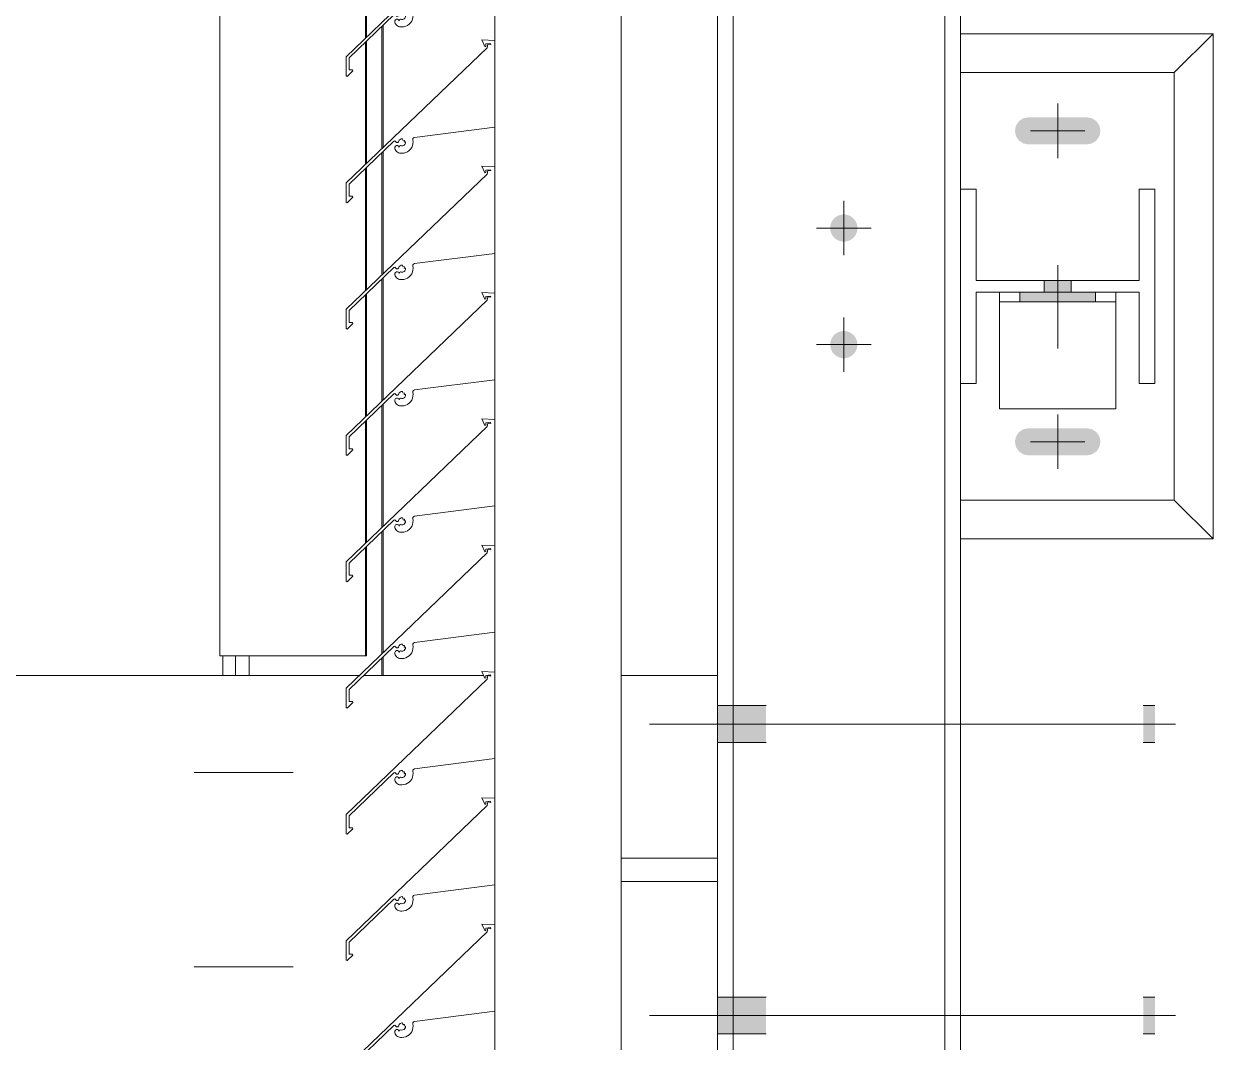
# Model space of a CAD drawing. Header units: millimetres. Extents: x -220592 to 404889, y -217665 to 38245.
# Drawn here: x -985.83 to -979.71, y -1263.78 to -1258.54 of the extents above; entities that cross this region are included whole.
import ezdxf

# ---------------------------------------------------------------- set-up
doc = ezdxf.new("R2010")
doc.units = ezdxf.units.MM
doc.linetypes.add('XKITLINE00', pattern=[0])
doc.linetypes.add('XKITLINE02', pattern=[4, 2, -2])
doc.layers.add('000 - 0_HIDE_OBJ_FRAMING_DEF_SUB_1', color=7, linetype='Continuous')
doc.layers.add('Part', color=7, linetype='Continuous', lineweight=0)

# ---------------------------------------------------------------- blocks, each defined once
blk = doc.blocks.new('*A13993')
at = {"layer": '000 - 0_HIDE_OBJ_FRAMING_DEF_SUB_1', "color": 7, "linetype": 'XKITLINE00', "lineweight": 0}
for p, q in [((-171.153485, 152.440805), (-171.153485, 124.940805)), ((-171.073485, 124.940805), (-171.073485, 152.440805)), ((-169.983485, 124.940805), (-169.983485, 152.440805)), ((-169.903485, 152.440805), (-169.903485, 149.690805)), ((-169.903485, 128.690805), (-169.903485, 148.690805))]:
    blk.add_line(p, q, dxfattribs=at)
blk = doc.blocks.new('*A13994')
at = {"layer": 'Part', "color": 7, "linetype": 'XKITLINE00', "lineweight": 0}
for p, q in [((-172.338255, 149.768789), (-173.063377, 149.072543)), ((-172.298462, 149.806123), (-172.366148, 149.808745)), ((-172.366148, 149.808745), (-172.350613, 149.775258)), ((-172.350613, 149.775258), (-172.34549, 149.77567)), ((-172.34549, 149.77567), (-172.345361, 149.787861)), ((-172.345361, 149.787861), (-172.320378, 149.791001)), ((-172.335358, 149.787332), (-172.338255, 149.768789)), ((-172.335358, 149.787332), (-172.318342, 149.784428)), ((-172.320378, 149.791001), (-172.318342, 149.784428)), ((-172.298455, 149.360453), (-172.298462, 149.806123)), ((-172.712461, 149.307423), (-172.298455, 149.360453)), ((-173.048341, 149.066176), (-172.817326, 149.287579)), ((-172.817326, 149.287579), (-172.812166, 149.288671)), ((-172.812166, 149.288671), (-172.808512, 149.284044)), ((-172.808512, 149.284044), (-172.804048, 149.28019)), ((-172.804048, 149.28019), (-172.798154, 149.280396)), ((-172.798154, 149.280396), (-172.793971, 149.284553)), ((-172.793971, 149.284553), (-172.790857, 149.292126)), ((-172.790857, 149.292126), (-172.78619, 149.296913)), ((-172.78619, 149.296913), (-172.780114, 149.299703)), ((-172.780114, 149.299703), (-172.773442, 149.300125)), ((-172.773442, 149.300125), (-172.77112, 149.292735)), ((-172.77112, 149.292735), (-172.763955, 149.291791)), ((-172.763955, 149.291791), (-172.765124, 149.284731)), ((-172.765124, 149.284731), (-172.757418, 149.283625)), ((-172.757418, 149.283625), (-172.757988, 149.277141)), ((-172.720912, 149.295159), (-172.720672, 149.300681)), ((-172.719426, 149.285025), (-172.720912, 149.295159)), ((-172.720672, 149.300681), (-172.717536, 149.305233)), ((-172.719801, 149.274789), (-172.719426, 149.285025)), ((-172.717536, 149.305233), (-172.712461, 149.307423)), ((-172.810019, 149.262761), (-172.812659, 149.257287)), ((-172.812659, 149.257287), (-172.812163, 149.249517)), ((-172.812163, 149.249517), (-172.810428, 149.244021)), ((-172.810428, 149.244021), (-172.807674, 149.238958)), ((-172.804875, 149.265998), (-172.810019, 149.262761)), ((-172.807674, 149.238958), (-172.804002, 149.234515)), ((-172.798797, 149.26601), (-172.804875, 149.265998)), ((-172.804002, 149.234515), (-172.799549, 149.230857)), ((-172.799549, 149.230857), (-172.794479, 149.228117)), ((-172.793641, 149.262792), (-172.798797, 149.26601)), ((-172.794479, 149.228117), (-172.788978, 149.226398)), ((-172.790699, 149.25732), (-172.793641, 149.262792)), ((-172.788669, 149.262301), (-172.790699, 149.25732)), ((-172.788978, 149.226398), (-172.78325, 149.225762)), ((-172.783858, 149.264708), (-172.788669, 149.262301)), ((-172.77794, 149.263803), (-172.783858, 149.264708)), ((-172.78325, 149.225762), (-172.776451, 149.225664)), ((-172.77144, 149.264147), (-172.77794, 149.263803)), ((-172.776451, 149.225664), (-172.766238, 149.226449)), ((-172.765472, 149.266745), (-172.77144, 149.264147)), ((-172.766238, 149.226449), (-172.756337, 149.229072)), ((-172.76079, 149.271267), (-172.765472, 149.266745)), ((-172.757988, 149.277141), (-172.76079, 149.271267)), ((-172.756337, 149.229072), (-172.747074, 149.233445)), ((-172.747074, 149.233445), (-172.738758, 149.239423)), ((-172.738758, 149.239423), (-172.731662, 149.24681)), ((-172.731662, 149.24681), (-172.726022, 149.25536)), ((-172.726022, 149.25536), (-172.722024, 149.26479)), ((-172.722024, 149.26479), (-172.719801, 149.274789)), ((-173.063377, 149.072543), (-173.062824, 148.973392)), ((-173.047999, 149.00483), (-173.048341, 149.066176)), ((-173.062824, 148.973392), (-173.058143, 148.970923)), ((-173.058143, 148.970923), (-173.029494, 148.999812)), ((-173.030579, 149.004733), (-173.047999, 149.00483)), ((-173.029494, 148.999812), (-173.030579, 149.004733))]:
    blk.add_line(p, q, dxfattribs=at)
blk = doc.blocks.new('*A13995')
at = {"layer": 'Part', "color": 7, "linetype": 'XKITLINE00', "lineweight": 0}
for p, q in [((-171.648652, 139.556249), (-171.648652, 152.756135)), ((-172.298652, 150.456131), (-172.298652, 150.660427)), ((-172.298652, 149.806131), (-172.298652, 150.010427)), ((-172.298652, 149.156131), (-172.298652, 149.360427)), ((-172.298652, 148.506131), (-172.298652, 148.710427)), ((-172.298652, 147.856131), (-172.298652, 148.060427)), ((-172.298652, 147.206131), (-172.298652, 147.410427)), ((-172.298652, 146.556131), (-172.298652, 146.760427)), ((-172.298652, 145.906131), (-172.298652, 146.110427)), ((-172.298652, 145.256131), (-172.298652, 145.460427))]:
    blk.add_line(p, q, dxfattribs=at)
blk = doc.blocks.new('*A13996')
at = {"layer": '000 - 0_HIDE_OBJ_FRAMING_DEF_SUB_1', "color": 7, "linetype": 'XKITLINE00', "lineweight": 0}
for p, q in [((-173.713199, 147.288511), (-173.713199, 160.088511)), ((-172.964598, 150.467389), (-172.964598, 151.096435)), ((-172.958493, 150.47325), (-172.958493, 151.102286)), ((-172.87913, 149.899453), (-172.87913, 150.528347)), ((-172.873025, 149.905315), (-172.873025, 150.534198)), ((-172.964598, 149.817389), (-172.964598, 150.446435)), ((-172.958493, 149.82325), (-172.958493, 150.452286)), ((-172.87913, 149.249453), (-172.87913, 149.878347)), ((-172.873025, 149.255315), (-172.873025, 149.884198)), ((-172.964598, 149.167389), (-172.964598, 149.796435)), ((-172.958493, 149.17325), (-172.958493, 149.802286)), ((-172.87913, 148.599453), (-172.87913, 149.228347)), ((-172.873025, 148.605315), (-172.873025, 149.234198)), ((-172.964598, 148.517389), (-172.964598, 149.146435)), ((-172.958493, 148.52325), (-172.958493, 149.152286)), ((-172.87913, 147.949453), (-172.87913, 148.578347)), ((-172.873025, 147.955315), (-172.873025, 148.584198)), ((-172.964598, 147.867389), (-172.964598, 148.496435)), ((-172.958493, 147.87325), (-172.958493, 148.502286)), ((-172.873025, 147.305315), (-172.873025, 147.934198)), ((-172.87913, 147.299453), (-172.87913, 147.928347)), ((-172.964598, 147.288511), (-172.964598, 147.846435)), ((-172.958493, 147.288511), (-172.958493, 147.852286)), ((-172.958493, 147.288511), (-173.713199, 147.288511)), ((-173.697937, 147.188511), (-173.697937, 147.288511)), ((-173.633058, 147.188511), (-173.633058, 147.288511)), ((-173.562852, 147.188511), (-173.562852, 147.288511)), ((-172.87913, 147.188511), (-172.87913, 147.278347)), ((-172.873025, 147.188511), (-172.873025, 147.284198))]:
    blk.add_line(p, q, dxfattribs=at)
blk = doc.blocks.new('*A13997')
at = {"layer": '000 - 0_HIDE_OBJ_FRAMING_DEF_SUB_1', "color": 7, "linetype": 'XKITLINE00', "lineweight": 0}
for p, q in [((-168.803485, 150.290805), (-169.903485, 150.290805)), ((-168.803485, 148.090805), (-168.803485, 150.290805)), ((-169.903485, 148.090805), (-168.803485, 148.090805))]:
    blk.add_line(p, q, dxfattribs=at)
blk = doc.blocks.new('*A13998')
at = {"layer": '000 - 0_HIDE_OBJ_FRAMING_DEF_SUB_1'}
for points in [[(-169.6182, 149.964), (-169.6235, 149.9908), (-169.6182, 150.0176), (-169.603, 150.0403), (-169.5803, 150.0555), (-169.5535, 150.0608), (-169.2535, 150.0608), (-169.2267, 150.0555), (-169.204, 150.0403), (-169.1888, 150.0176), (-169.1835, 149.9908), (-169.1888, 149.964), (-169.204, 149.9413), (-169.2267, 149.9261), (-169.2535, 149.9208), (-169.5535, 149.9208), (-169.5803, 149.9261), (-169.603, 149.9413)], [(-169.6182, 148.364), (-169.6235, 148.3908), (-169.6182, 148.4176), (-169.603, 148.4403), (-169.5803, 148.4555), (-169.5535, 148.4608), (-169.2535, 148.4608), (-169.2267, 148.4555), (-169.204, 148.4403), (-169.1888, 148.4176), (-169.1835, 148.3908), (-169.1888, 148.364), (-169.204, 148.3413), (-169.2267, 148.3261), (-169.2535, 148.3208), (-169.5535, 148.3208), (-169.5803, 148.3261), (-169.603, 148.3413)]]:
    blk.add_hatch(color=7, dxfattribs=at).paths.add_polyline_path(points, flags=17)
at = {"layer": '000 - 0_HIDE_OBJ_FRAMING_DEF_SUB_1', "color": 7, "linetype": 'XKITLINE00', "lineweight": 0}
for p, q in [((-169.4035, 149.8508), (-169.4035, 150.1308)), ((-169.2635, 149.9908), (-169.5435, 149.9908)), ((-169.4035, 148.2508), (-169.4035, 148.5308)), ((-169.2635, 148.3908), (-169.5435, 148.3908))]:
    blk.add_line(p, q, dxfattribs=at)
blk = doc.blocks.new('*A13999')
at = {"layer": '000 - 0_HIDE_OBJ_FRAMING_DEF_SUB_1'}
for points in [[(-169.3335, 149.2208), (-169.3335, 149.1608), (-169.4735, 149.1608), (-169.4735, 149.2208)], [(-169.2085, 149.1608), (-169.2085, 149.1108), (-169.5985, 149.1108), (-169.5985, 149.1608)]]:
    blk.add_hatch(color=7, dxfattribs=at).paths.add_polyline_path(points, flags=17)
at = {"layer": '000 - 0_HIDE_OBJ_FRAMING_DEF_SUB_1', "color": 7, "linetype": 'XKITLINE00', "lineweight": 0}
for p, q in [((-169.4035, 149.3), (-169.4035, 148.8708)), ((-169.4735, 149.2208), (-169.4735, 149.1608)), ((-169.3335, 149.2208), (-169.3335, 149.1608)), ((-169.5985, 149.1608), (-169.5985, 149.1108)), ((-169.2085, 149.1608), (-169.2085, 149.1108))]:
    blk.add_line(p, q, dxfattribs=at)
blk = doc.blocks.new('*A14000')
at = {"layer": '000 - 0_HIDE_OBJ_FRAMING_DEF_SUB_1', "color": 7, "linetype": 'XKITLINE00', "lineweight": 0}
for p, q in [((-168.603485, 150.490805), (-169.903485, 150.490805)), ((-168.803485, 150.290805), (-168.603485, 150.490805)), ((-168.603485, 150.490805), (-168.603485, 147.890805)), ((-168.803485, 148.090805), (-168.603485, 147.890805)), ((-168.603485, 147.890805), (-169.903485, 147.890805))]:
    blk.add_line(p, q, dxfattribs=at)
blk = doc.blocks.new('*A14001')
at = {"layer": '000 - 0_HIDE_OBJ_FRAMING_DEF_SUB_1'}
for points in [[(-170.5103, 149.4211), (-170.5171, 149.4221), (-170.5238, 149.4238), (-170.5303, 149.4261), (-170.5365, 149.4291), (-170.5424, 149.4326), (-170.5479, 149.4367), (-170.553, 149.4413), (-170.5576, 149.4464), (-170.5617, 149.4519), (-170.5652, 149.4578), (-170.5682, 149.464), (-170.5705, 149.4705), (-170.5721, 149.4771), (-170.5731, 149.4839), (-170.5735, 149.4908), (-170.5731, 149.4977), (-170.5721, 149.5045), (-170.5705, 149.5111), (-170.5682, 149.5176), (-170.5652, 149.5238), (-170.5617, 149.5297), (-170.5576, 149.5352), (-170.553, 149.5403), (-170.5479, 149.5449), (-170.5424, 149.549), (-170.5365, 149.5525), (-170.5303, 149.5555), (-170.5238, 149.5578), (-170.5171, 149.5595), (-170.5103, 149.5605), (-170.5035, 149.5608), (-170.4966, 149.5605), (-170.4898, 149.5595), (-170.4832, 149.5578), (-170.4767, 149.5555), (-170.4705, 149.5525), (-170.4646, 149.549), (-170.4591, 149.5449), (-170.454, 149.5403), (-170.4494, 149.5352), (-170.4453, 149.5297), (-170.4418, 149.5238), (-170.4388, 149.5176), (-170.4365, 149.5111), (-170.4348, 149.5045), (-170.4338, 149.4977), (-170.4335, 149.4908), (-170.4338, 149.4839), (-170.4348, 149.4771), (-170.4365, 149.4705), (-170.4388, 149.464), (-170.4418, 149.4578), (-170.4453, 149.4519), (-170.4494, 149.4464), (-170.454, 149.4413), (-170.4591, 149.4367), (-170.4646, 149.4326), (-170.4705, 149.4291), (-170.4767, 149.4261), (-170.4832, 149.4238), (-170.4898, 149.4221), (-170.4966, 149.4211), (-170.5035, 149.4208)], [(-170.5103, 148.8211), (-170.5171, 148.8221), (-170.5238, 148.8238), (-170.5303, 148.8261), (-170.5365, 148.8291), (-170.5424, 148.8326), (-170.5479, 148.8367), (-170.553, 148.8413), (-170.5576, 148.8464), (-170.5617, 148.8519), (-170.5652, 148.8578), (-170.5682, 148.864), (-170.5705, 148.8705), (-170.5721, 148.8771), (-170.5731, 148.8839), (-170.5735, 148.8908), (-170.5731, 148.8977), (-170.5721, 148.9045), (-170.5705, 148.9111), (-170.5682, 148.9176), (-170.5652, 148.9238), (-170.5617, 148.9297), (-170.5576, 148.9352), (-170.553, 148.9403), (-170.5479, 148.9449), (-170.5424, 148.949), (-170.5365, 148.9525), (-170.5303, 148.9555), (-170.5238, 148.9578), (-170.5171, 148.9595), (-170.5103, 148.9605), (-170.5035, 148.9608), (-170.4966, 148.9605), (-170.4898, 148.9595), (-170.4832, 148.9578), (-170.4767, 148.9555), (-170.4705, 148.9525), (-170.4646, 148.949), (-170.4591, 148.9449), (-170.454, 148.9403), (-170.4494, 148.9352), (-170.4453, 148.9297), (-170.4418, 148.9238), (-170.4388, 148.9176), (-170.4365, 148.9111), (-170.4348, 148.9045), (-170.4338, 148.8977), (-170.4335, 148.8908), (-170.4338, 148.8839), (-170.4348, 148.8771), (-170.4365, 148.8705), (-170.4388, 148.864), (-170.4418, 148.8578), (-170.4453, 148.8519), (-170.4494, 148.8464), (-170.454, 148.8413), (-170.4591, 148.8367), (-170.4646, 148.8326), (-170.4705, 148.8291), (-170.4767, 148.8261), (-170.4832, 148.8238), (-170.4898, 148.8221), (-170.4966, 148.8211), (-170.5035, 148.8208)]]:
    blk.add_hatch(color=7, dxfattribs=at).paths.add_polyline_path(points, flags=17)
at = {"layer": '000 - 0_HIDE_OBJ_FRAMING_DEF_SUB_1', "color": 7, "linetype": 'XKITLINE00', "lineweight": 0}
for p, q in [((-170.5035, 149.3508), (-170.5035, 149.6308)), ((-170.3635, 149.4908), (-170.6435, 149.4908)), ((-170.5035, 148.7508), (-170.5035, 149.0308)), ((-170.3635, 148.8908), (-170.6435, 148.8908))]:
    blk.add_line(p, q, dxfattribs=at)
blk = doc.blocks.new('*A14002')
at = {"layer": '000 - 0_HIDE_OBJ_FRAMING_DEF_SUB_1', "color": 7, "linetype": 'XKITLINE00', "lineweight": 0}
for p, q in [((-169.823485, 149.690805), (-169.903485, 149.690805)), ((-169.903485, 149.690805), (-169.903485, 148.690805)), ((-169.823485, 149.220805), (-169.823485, 149.690805)), ((-168.903485, 149.690805), (-168.983485, 149.690805)), ((-168.983485, 149.690805), (-168.983485, 149.220805)), ((-168.903485, 148.690805), (-168.903485, 149.690805)), ((-168.983485, 149.220805), (-169.823485, 149.220805)), ((-169.823485, 148.690805), (-169.823485, 149.160805)), ((-169.823485, 149.160805), (-168.983485, 149.160805)), ((-168.983485, 149.160805), (-168.983485, 148.690805)), ((-169.903485, 148.690805), (-169.823485, 148.690805)), ((-168.983485, 148.690805), (-168.903485, 148.690805))]:
    blk.add_line(p, q, dxfattribs=at)
blk = doc.blocks.new('*A14071')
at = {"layer": 'Part', "color": 7, "linetype": 'XKITLINE00', "lineweight": 0}
for p, q in [((-172.338255, 145.868789), (-173.063377, 145.172543)), ((-172.298462, 145.906123), (-172.366148, 145.908745)), ((-172.366148, 145.908745), (-172.350613, 145.875258)), ((-172.350613, 145.875258), (-172.34549, 145.87567)), ((-172.34549, 145.87567), (-172.345361, 145.887861)), ((-172.345361, 145.887861), (-172.320378, 145.891001)), ((-172.335358, 145.887332), (-172.338255, 145.868789)), ((-172.335358, 145.887332), (-172.318342, 145.884428)), ((-172.320378, 145.891001), (-172.318342, 145.884428)), ((-172.298455, 145.460453), (-172.298462, 145.906123)), ((-172.712461, 145.407423), (-172.298455, 145.460453)), ((-173.048341, 145.166176), (-172.817326, 145.387579)), ((-172.817326, 145.387579), (-172.812166, 145.388671)), ((-172.812166, 145.388671), (-172.808512, 145.384044)), ((-172.804875, 145.365998), (-172.810019, 145.362761)), ((-172.808512, 145.384044), (-172.804048, 145.38019)), ((-172.798797, 145.36601), (-172.804875, 145.365998)), ((-172.804048, 145.38019), (-172.798154, 145.380396)), ((-172.793641, 145.362792), (-172.798797, 145.36601)), ((-172.798154, 145.380396), (-172.793971, 145.384553)), ((-172.793971, 145.384553), (-172.790857, 145.392126)), ((-172.790857, 145.392126), (-172.78619, 145.396913)), ((-172.783858, 145.364708), (-172.788669, 145.362301)), ((-172.78619, 145.396913), (-172.780114, 145.399703)), ((-172.77794, 145.363803), (-172.783858, 145.364708)), ((-172.780114, 145.399703), (-172.773442, 145.400125)), ((-172.77144, 145.364147), (-172.77794, 145.363803)), ((-172.773442, 145.400125), (-172.77112, 145.392735)), ((-172.765472, 145.366745), (-172.77144, 145.364147)), ((-172.77112, 145.392735), (-172.763955, 145.391791)), ((-172.76079, 145.371267), (-172.765472, 145.366745)), ((-172.763955, 145.391791), (-172.765124, 145.384731)), ((-172.765124, 145.384731), (-172.757418, 145.383625)), ((-172.757988, 145.377141), (-172.76079, 145.371267)), ((-172.757418, 145.383625), (-172.757988, 145.377141)), ((-172.726022, 145.35536), (-172.722024, 145.36479)), ((-172.722024, 145.36479), (-172.719801, 145.374789)), ((-172.720912, 145.395159), (-172.720672, 145.400681)), ((-172.719426, 145.385025), (-172.720912, 145.395159)), ((-172.720672, 145.400681), (-172.717536, 145.405233)), ((-172.719801, 145.374789), (-172.719426, 145.385025)), ((-172.717536, 145.405233), (-172.712461, 145.407423)), ((-172.810019, 145.362761), (-172.812659, 145.357287)), ((-172.812659, 145.357287), (-172.812163, 145.349517)), ((-172.812163, 145.349517), (-172.810428, 145.344021)), ((-172.810428, 145.344021), (-172.807674, 145.338958)), ((-172.807674, 145.338958), (-172.804002, 145.334515)), ((-172.804002, 145.334515), (-172.799549, 145.330857)), ((-172.799549, 145.330857), (-172.794479, 145.328117)), ((-172.794479, 145.328117), (-172.788978, 145.326398)), ((-172.790699, 145.35732), (-172.793641, 145.362792)), ((-172.788669, 145.362301), (-172.790699, 145.35732)), ((-172.788978, 145.326398), (-172.78325, 145.325762)), ((-172.78325, 145.325762), (-172.776451, 145.325664)), ((-172.776451, 145.325664), (-172.766238, 145.326449)), ((-172.766238, 145.326449), (-172.756337, 145.329072)), ((-172.756337, 145.329072), (-172.747074, 145.333445)), ((-172.747074, 145.333445), (-172.738758, 145.339423)), ((-172.738758, 145.339423), (-172.731662, 145.34681)), ((-172.731662, 145.34681), (-172.726022, 145.35536)), ((-173.063377, 145.172543), (-173.062824, 145.073392)), ((-173.047999, 145.10483), (-173.048341, 145.166176)), ((-173.062824, 145.073392), (-173.058143, 145.070923)), ((-173.058143, 145.070923), (-173.029494, 145.099812)), ((-173.030579, 145.104733), (-173.047999, 145.10483)), ((-173.029494, 145.099812), (-173.030579, 145.104733))]:
    blk.add_line(p, q, dxfattribs=at)
blk = doc.blocks.new('*A14072')
at = {"layer": 'Part', "color": 7, "linetype": 'XKITLINE00', "lineweight": 0}
for p, q in [((-172.298462, 146.556123), (-172.366148, 146.558745)), ((-172.366148, 146.558745), (-172.350613, 146.525258)), ((-172.34549, 146.52567), (-172.345361, 146.537861)), ((-172.345361, 146.537861), (-172.320378, 146.541001)), ((-172.335358, 146.537332), (-172.338255, 146.518789)), ((-172.335358, 146.537332), (-172.318342, 146.534428)), ((-172.320378, 146.541001), (-172.318342, 146.534428)), ((-172.298455, 146.110453), (-172.298462, 146.556123)), ((-172.338255, 146.518789), (-173.063377, 145.822543)), ((-172.350613, 146.525258), (-172.34549, 146.52567)), ((-172.712461, 146.057423), (-172.298455, 146.110453)), ((-173.048341, 145.816176), (-172.817326, 146.037579)), ((-172.817326, 146.037579), (-172.812166, 146.038671)), ((-172.812166, 146.038671), (-172.808512, 146.034044)), ((-172.793971, 146.034553), (-172.790857, 146.042126)), ((-172.790857, 146.042126), (-172.78619, 146.046913)), ((-172.78619, 146.046913), (-172.780114, 146.049703)), ((-172.780114, 146.049703), (-172.773442, 146.050125)), ((-172.773442, 146.050125), (-172.77112, 146.042735)), ((-172.77112, 146.042735), (-172.763955, 146.041791)), ((-172.763955, 146.041791), (-172.765124, 146.034731)), ((-172.720912, 146.045159), (-172.720672, 146.050681)), ((-172.719426, 146.035025), (-172.720912, 146.045159)), ((-172.720672, 146.050681), (-172.717536, 146.055233)), ((-172.717536, 146.055233), (-172.712461, 146.057423)), ((-172.810019, 146.012761), (-172.812659, 146.007287)), ((-172.812659, 146.007287), (-172.812163, 145.999517)), ((-172.812163, 145.999517), (-172.810428, 145.994021)), ((-172.810428, 145.994021), (-172.807674, 145.988958)), ((-172.804875, 146.015998), (-172.810019, 146.012761)), ((-172.808512, 146.034044), (-172.804048, 146.03019)), ((-172.807674, 145.988958), (-172.804002, 145.984515)), ((-172.798797, 146.01601), (-172.804875, 146.015998)), ((-172.804048, 146.03019), (-172.798154, 146.030396)), ((-172.804002, 145.984515), (-172.799549, 145.980857)), ((-172.799549, 145.980857), (-172.794479, 145.978117)), ((-172.793641, 146.012792), (-172.798797, 146.01601)), ((-172.798154, 146.030396), (-172.793971, 146.034553)), ((-172.794479, 145.978117), (-172.788978, 145.976398)), ((-172.790699, 146.00732), (-172.793641, 146.012792)), ((-172.788669, 146.012301), (-172.790699, 146.00732)), ((-172.788978, 145.976398), (-172.78325, 145.975762)), ((-172.783858, 146.014708), (-172.788669, 146.012301)), ((-172.77794, 146.013803), (-172.783858, 146.014708)), ((-172.78325, 145.975762), (-172.776451, 145.975664)), ((-172.77144, 146.014147), (-172.77794, 146.013803)), ((-172.776451, 145.975664), (-172.766238, 145.976449)), ((-172.765472, 146.016745), (-172.77144, 146.014147)), ((-172.766238, 145.976449), (-172.756337, 145.979072)), ((-172.76079, 146.021267), (-172.765472, 146.016745)), ((-172.765124, 146.034731), (-172.757418, 146.033625)), ((-172.757988, 146.027141), (-172.76079, 146.021267)), ((-172.757418, 146.033625), (-172.757988, 146.027141)), ((-172.756337, 145.979072), (-172.747074, 145.983445)), ((-172.747074, 145.983445), (-172.738758, 145.989423)), ((-172.738758, 145.989423), (-172.731662, 145.99681)), ((-172.731662, 145.99681), (-172.726022, 146.00536)), ((-172.726022, 146.00536), (-172.722024, 146.01479)), ((-172.722024, 146.01479), (-172.719801, 146.024789)), ((-172.719801, 146.024789), (-172.719426, 146.035025)), ((-173.063377, 145.822543), (-173.062824, 145.723392)), ((-173.047999, 145.75483), (-173.048341, 145.816176)), ((-173.058143, 145.720923), (-173.029494, 145.749812)), ((-173.030579, 145.754733), (-173.047999, 145.75483)), ((-173.029494, 145.749812), (-173.030579, 145.754733)), ((-173.062824, 145.723392), (-173.058143, 145.720923))]:
    blk.add_line(p, q, dxfattribs=at)
blk = doc.blocks.new('*A14073')
at = {"layer": 'Part', "color": 7, "linetype": 'XKITLINE00', "lineweight": 0}
for p, q in [((-172.298462, 147.206123), (-172.366148, 147.208745)), ((-172.366148, 147.208745), (-172.350613, 147.175258)), ((-172.298455, 146.760453), (-172.298462, 147.206123)), ((-172.338255, 147.168789), (-173.063377, 146.472543)), ((-172.350613, 147.175258), (-172.34549, 147.17567)), ((-172.34549, 147.17567), (-172.345361, 147.187861)), ((-172.345361, 147.187861), (-172.320378, 147.191001)), ((-172.335358, 147.187332), (-172.338255, 147.168789)), ((-172.335358, 147.187332), (-172.318342, 147.184428)), ((-172.320378, 147.191001), (-172.318342, 147.184428)), ((-172.712461, 146.707423), (-172.298455, 146.760453)), ((-173.048341, 146.466176), (-172.817326, 146.687579)), ((-172.817326, 146.687579), (-172.812166, 146.688671)), ((-172.810019, 146.662761), (-172.812659, 146.657287)), ((-172.812659, 146.657287), (-172.812163, 146.649517)), ((-172.812166, 146.688671), (-172.808512, 146.684044)), ((-172.812163, 146.649517), (-172.810428, 146.644021)), ((-172.804875, 146.665998), (-172.810019, 146.662761)), ((-172.808512, 146.684044), (-172.804048, 146.68019)), ((-172.798797, 146.66601), (-172.804875, 146.665998)), ((-172.804048, 146.68019), (-172.798154, 146.680396)), ((-172.793641, 146.662792), (-172.798797, 146.66601)), ((-172.798154, 146.680396), (-172.793971, 146.684553)), ((-172.793971, 146.684553), (-172.790857, 146.692126)), ((-172.790699, 146.65732), (-172.793641, 146.662792)), ((-172.790857, 146.692126), (-172.78619, 146.696913)), ((-172.788669, 146.662301), (-172.790699, 146.65732)), ((-172.783858, 146.664708), (-172.788669, 146.662301)), ((-172.78619, 146.696913), (-172.780114, 146.699703)), ((-172.77794, 146.663803), (-172.783858, 146.664708)), ((-172.780114, 146.699703), (-172.773442, 146.700125)), ((-172.77144, 146.664147), (-172.77794, 146.663803)), ((-172.773442, 146.700125), (-172.77112, 146.692735)), ((-172.765472, 146.666745), (-172.77144, 146.664147)), ((-172.77112, 146.692735), (-172.763955, 146.691791)), ((-172.76079, 146.671267), (-172.765472, 146.666745)), ((-172.763955, 146.691791), (-172.765124, 146.684731)), ((-172.765124, 146.684731), (-172.757418, 146.683625)), ((-172.757988, 146.677141), (-172.76079, 146.671267)), ((-172.757418, 146.683625), (-172.757988, 146.677141)), ((-172.731662, 146.64681), (-172.726022, 146.65536)), ((-172.726022, 146.65536), (-172.722024, 146.66479)), ((-172.722024, 146.66479), (-172.719801, 146.674789)), ((-172.720912, 146.695159), (-172.720672, 146.700681)), ((-172.719426, 146.685025), (-172.720912, 146.695159)), ((-172.720672, 146.700681), (-172.717536, 146.705233)), ((-172.719801, 146.674789), (-172.719426, 146.685025)), ((-172.717536, 146.705233), (-172.712461, 146.707423)), ((-172.810428, 146.644021), (-172.807674, 146.638958)), ((-172.807674, 146.638958), (-172.804002, 146.634515)), ((-172.804002, 146.634515), (-172.799549, 146.630857)), ((-172.799549, 146.630857), (-172.794479, 146.628117)), ((-172.794479, 146.628117), (-172.788978, 146.626398)), ((-172.788978, 146.626398), (-172.78325, 146.625762)), ((-172.78325, 146.625762), (-172.776451, 146.625664)), ((-172.776451, 146.625664), (-172.766238, 146.626449)), ((-172.766238, 146.626449), (-172.756337, 146.629072)), ((-172.756337, 146.629072), (-172.747074, 146.633445)), ((-172.747074, 146.633445), (-172.738758, 146.639423)), ((-172.738758, 146.639423), (-172.731662, 146.64681)), ((-173.063377, 146.472543), (-173.062824, 146.373392)), ((-173.047999, 146.40483), (-173.048341, 146.466176)), ((-173.030579, 146.404733), (-173.047999, 146.40483)), ((-173.029494, 146.399812), (-173.030579, 146.404733)), ((-173.062824, 146.373392), (-173.058143, 146.370923)), ((-173.058143, 146.370923), (-173.029494, 146.399812))]:
    blk.add_line(p, q, dxfattribs=at)
blk = doc.blocks.new('*A14074')
at = {"layer": 'Part', "color": 7, "linetype": 'XKITLINE00', "lineweight": 0}
for p, q in [((-172.338255, 147.818789), (-173.063377, 147.122543)), ((-172.298462, 147.856123), (-172.366148, 147.858745)), ((-172.366148, 147.858745), (-172.350613, 147.825258)), ((-172.350613, 147.825258), (-172.34549, 147.82567)), ((-172.34549, 147.82567), (-172.345361, 147.837861)), ((-172.345361, 147.837861), (-172.320378, 147.841001)), ((-172.335358, 147.837332), (-172.338255, 147.818789)), ((-172.335358, 147.837332), (-172.318342, 147.834428)), ((-172.320378, 147.841001), (-172.318342, 147.834428)), ((-172.298455, 147.410453), (-172.298462, 147.856123)), ((-172.712461, 147.357423), (-172.298455, 147.410453)), ((-173.048341, 147.116176), (-172.817326, 147.337579)), ((-172.817326, 147.337579), (-172.812166, 147.338671)), ((-172.812166, 147.338671), (-172.808512, 147.334044)), ((-172.808512, 147.334044), (-172.804048, 147.33019)), ((-172.804048, 147.33019), (-172.798154, 147.330396)), ((-172.798154, 147.330396), (-172.793971, 147.334553)), ((-172.793971, 147.334553), (-172.790857, 147.342126)), ((-172.790857, 147.342126), (-172.78619, 147.346913)), ((-172.78619, 147.346913), (-172.780114, 147.349703)), ((-172.780114, 147.349703), (-172.773442, 147.350125)), ((-172.773442, 147.350125), (-172.77112, 147.342735)), ((-172.77112, 147.342735), (-172.763955, 147.341791)), ((-172.763955, 147.341791), (-172.765124, 147.334731)), ((-172.765124, 147.334731), (-172.757418, 147.333625)), ((-172.757988, 147.327141), (-172.76079, 147.321267)), ((-172.757418, 147.333625), (-172.757988, 147.327141)), ((-172.722024, 147.31479), (-172.719801, 147.324789)), ((-172.720912, 147.345159), (-172.720672, 147.350681)), ((-172.719426, 147.335025), (-172.720912, 147.345159)), ((-172.720672, 147.350681), (-172.717536, 147.355233)), ((-172.719801, 147.324789), (-172.719426, 147.335025)), ((-172.717536, 147.355233), (-172.712461, 147.357423)), ((-172.810019, 147.312761), (-172.812659, 147.307287)), ((-172.812659, 147.307287), (-172.812163, 147.299517)), ((-172.812163, 147.299517), (-172.810428, 147.294021)), ((-172.810428, 147.294021), (-172.807674, 147.288958)), ((-172.804875, 147.315998), (-172.810019, 147.312761)), ((-172.807674, 147.288958), (-172.804002, 147.284515)), ((-172.798797, 147.31601), (-172.804875, 147.315998)), ((-172.804002, 147.284515), (-172.799549, 147.280857)), ((-172.799549, 147.280857), (-172.794479, 147.278117)), ((-172.793641, 147.312792), (-172.798797, 147.31601)), ((-172.794479, 147.278117), (-172.788978, 147.276398)), ((-172.790699, 147.30732), (-172.793641, 147.312792)), ((-172.788669, 147.312301), (-172.790699, 147.30732)), ((-172.788978, 147.276398), (-172.78325, 147.275762)), ((-172.783858, 147.314708), (-172.788669, 147.312301)), ((-172.77794, 147.313803), (-172.783858, 147.314708)), ((-172.78325, 147.275762), (-172.776451, 147.275664)), ((-172.77144, 147.314147), (-172.77794, 147.313803)), ((-172.776451, 147.275664), (-172.766238, 147.276449)), ((-172.765472, 147.316745), (-172.77144, 147.314147)), ((-172.766238, 147.276449), (-172.756337, 147.279072)), ((-172.76079, 147.321267), (-172.765472, 147.316745)), ((-172.756337, 147.279072), (-172.747074, 147.283445)), ((-172.747074, 147.283445), (-172.738758, 147.289423)), ((-172.738758, 147.289423), (-172.731662, 147.29681)), ((-172.731662, 147.29681), (-172.726022, 147.30536)), ((-172.726022, 147.30536), (-172.722024, 147.31479)), ((-173.063377, 147.122543), (-173.062824, 147.023392)), ((-173.047999, 147.05483), (-173.048341, 147.116176)), ((-173.062824, 147.023392), (-173.058143, 147.020923)), ((-173.058143, 147.020923), (-173.029494, 147.049812)), ((-173.030579, 147.054733), (-173.047999, 147.05483)), ((-173.029494, 147.049812), (-173.030579, 147.054733))]:
    blk.add_line(p, q, dxfattribs=at)
blk = doc.blocks.new('*A14075')
at = {"layer": 'Part', "color": 7, "linetype": 'XKITLINE00', "lineweight": 0}
for p, q in [((-172.298462, 148.506123), (-172.366148, 148.508745)), ((-172.366148, 148.508745), (-172.350613, 148.475258)), ((-172.34549, 148.47567), (-172.345361, 148.487861)), ((-172.345361, 148.487861), (-172.320378, 148.491001)), ((-172.335358, 148.487332), (-172.338255, 148.468789)), ((-172.335358, 148.487332), (-172.318342, 148.484428)), ((-172.320378, 148.491001), (-172.318342, 148.484428)), ((-172.298455, 148.060453), (-172.298462, 148.506123)), ((-172.338255, 148.468789), (-173.063377, 147.772543)), ((-172.350613, 148.475258), (-172.34549, 148.47567)), ((-172.712461, 148.007423), (-172.298455, 148.060453)), ((-172.790857, 147.992126), (-172.78619, 147.996913)), ((-172.78619, 147.996913), (-172.780114, 147.999703)), ((-172.780114, 147.999703), (-172.773442, 148.000125)), ((-172.773442, 148.000125), (-172.77112, 147.992735)), ((-172.720912, 147.995159), (-172.720672, 148.000681)), ((-172.719426, 147.985025), (-172.720912, 147.995159)), ((-172.720672, 148.000681), (-172.717536, 148.005233)), ((-172.717536, 148.005233), (-172.712461, 148.007423)), ((-173.048341, 147.766176), (-172.817326, 147.987579)), ((-172.817326, 147.987579), (-172.812166, 147.988671)), ((-172.810019, 147.962761), (-172.812659, 147.957287)), ((-172.812659, 147.957287), (-172.812163, 147.949517)), ((-172.812166, 147.988671), (-172.808512, 147.984044)), ((-172.812163, 147.949517), (-172.810428, 147.944021)), ((-172.810428, 147.944021), (-172.807674, 147.938958)), ((-172.804875, 147.965998), (-172.810019, 147.962761)), ((-172.808512, 147.984044), (-172.804048, 147.98019)), ((-172.807674, 147.938958), (-172.804002, 147.934515)), ((-172.798797, 147.96601), (-172.804875, 147.965998)), ((-172.804048, 147.98019), (-172.798154, 147.980396)), ((-172.804002, 147.934515), (-172.799549, 147.930857)), ((-172.793641, 147.962792), (-172.798797, 147.96601)), ((-172.798154, 147.980396), (-172.793971, 147.984553)), ((-172.793971, 147.984553), (-172.790857, 147.992126)), ((-172.790699, 147.95732), (-172.793641, 147.962792)), ((-172.788669, 147.962301), (-172.790699, 147.95732)), ((-172.783858, 147.964708), (-172.788669, 147.962301)), ((-172.77794, 147.963803), (-172.783858, 147.964708)), ((-172.77144, 147.964147), (-172.77794, 147.963803)), ((-172.765472, 147.966745), (-172.77144, 147.964147)), ((-172.77112, 147.992735), (-172.763955, 147.991791)), ((-172.76079, 147.971267), (-172.765472, 147.966745)), ((-172.763955, 147.991791), (-172.765124, 147.984731)), ((-172.765124, 147.984731), (-172.757418, 147.983625)), ((-172.757988, 147.977141), (-172.76079, 147.971267)), ((-172.757418, 147.983625), (-172.757988, 147.977141)), ((-172.756337, 147.929072), (-172.747074, 147.933445)), ((-172.747074, 147.933445), (-172.738758, 147.939423)), ((-172.738758, 147.939423), (-172.731662, 147.94681)), ((-172.731662, 147.94681), (-172.726022, 147.95536)), ((-172.726022, 147.95536), (-172.722024, 147.96479)), ((-172.722024, 147.96479), (-172.719801, 147.974789)), ((-172.719801, 147.974789), (-172.719426, 147.985025)), ((-172.799549, 147.930857), (-172.794479, 147.928117)), ((-172.794479, 147.928117), (-172.788978, 147.926398)), ((-172.788978, 147.926398), (-172.78325, 147.925762)), ((-172.78325, 147.925762), (-172.776451, 147.925664)), ((-172.776451, 147.925664), (-172.766238, 147.926449)), ((-172.766238, 147.926449), (-172.756337, 147.929072)), ((-173.063377, 147.772543), (-173.062824, 147.673392)), ((-173.047999, 147.70483), (-173.048341, 147.766176)), ((-173.058143, 147.670923), (-173.029494, 147.699812)), ((-173.030579, 147.704733), (-173.047999, 147.70483)), ((-173.029494, 147.699812), (-173.030579, 147.704733)), ((-173.062824, 147.673392), (-173.058143, 147.670923))]:
    blk.add_line(p, q, dxfattribs=at)
blk = doc.blocks.new('*A14076')
at = {"layer": 'Part', "color": 7, "linetype": 'XKITLINE00', "lineweight": 0}
for p, q in [((-172.298462, 149.156123), (-172.366148, 149.158745)), ((-172.366148, 149.158745), (-172.350613, 149.125258)), ((-172.338255, 149.118789), (-173.063377, 148.422543)), ((-172.350613, 149.125258), (-172.34549, 149.12567)), ((-172.34549, 149.12567), (-172.345361, 149.137861)), ((-172.345361, 149.137861), (-172.320378, 149.141001)), ((-172.335358, 149.137332), (-172.338255, 149.118789)), ((-172.335358, 149.137332), (-172.318342, 149.134428)), ((-172.320378, 149.141001), (-172.318342, 149.134428)), ((-172.298455, 148.710453), (-172.298462, 149.156123)), ((-172.712461, 148.657423), (-172.298455, 148.710453)), ((-173.048341, 148.416176), (-172.817326, 148.637579)), ((-172.817326, 148.637579), (-172.812166, 148.638671)), ((-172.810019, 148.612761), (-172.812659, 148.607287)), ((-172.812659, 148.607287), (-172.812163, 148.599517)), ((-172.812166, 148.638671), (-172.808512, 148.634044)), ((-172.804875, 148.615998), (-172.810019, 148.612761)), ((-172.808512, 148.634044), (-172.804048, 148.63019)), ((-172.798797, 148.61601), (-172.804875, 148.615998)), ((-172.804048, 148.63019), (-172.798154, 148.630396)), ((-172.793641, 148.612792), (-172.798797, 148.61601)), ((-172.798154, 148.630396), (-172.793971, 148.634553)), ((-172.793971, 148.634553), (-172.790857, 148.642126)), ((-172.790699, 148.60732), (-172.793641, 148.612792)), ((-172.790857, 148.642126), (-172.78619, 148.646913)), ((-172.788669, 148.612301), (-172.790699, 148.60732)), ((-172.783858, 148.614708), (-172.788669, 148.612301)), ((-172.78619, 148.646913), (-172.780114, 148.649703)), ((-172.77794, 148.613803), (-172.783858, 148.614708)), ((-172.780114, 148.649703), (-172.773442, 148.650125)), ((-172.77144, 148.614147), (-172.77794, 148.613803)), ((-172.773442, 148.650125), (-172.77112, 148.642735)), ((-172.765472, 148.616745), (-172.77144, 148.614147)), ((-172.77112, 148.642735), (-172.763955, 148.641791)), ((-172.76079, 148.621267), (-172.765472, 148.616745)), ((-172.763955, 148.641791), (-172.765124, 148.634731)), ((-172.765124, 148.634731), (-172.757418, 148.633625)), ((-172.757988, 148.627141), (-172.76079, 148.621267)), ((-172.757418, 148.633625), (-172.757988, 148.627141)), ((-172.726022, 148.60536), (-172.722024, 148.61479)), ((-172.722024, 148.61479), (-172.719801, 148.624789)), ((-172.720912, 148.645159), (-172.720672, 148.650681)), ((-172.719426, 148.635025), (-172.720912, 148.645159)), ((-172.720672, 148.650681), (-172.717536, 148.655233)), ((-172.719801, 148.624789), (-172.719426, 148.635025)), ((-172.717536, 148.655233), (-172.712461, 148.657423)), ((-172.812163, 148.599517), (-172.810428, 148.594021)), ((-172.810428, 148.594021), (-172.807674, 148.588958)), ((-172.807674, 148.588958), (-172.804002, 148.584515)), ((-172.804002, 148.584515), (-172.799549, 148.580857)), ((-172.799549, 148.580857), (-172.794479, 148.578117)), ((-172.794479, 148.578117), (-172.788978, 148.576398)), ((-172.788978, 148.576398), (-172.78325, 148.575762)), ((-172.78325, 148.575762), (-172.776451, 148.575664)), ((-172.776451, 148.575664), (-172.766238, 148.576449)), ((-172.766238, 148.576449), (-172.756337, 148.579072)), ((-172.756337, 148.579072), (-172.747074, 148.583445)), ((-172.747074, 148.583445), (-172.738758, 148.589423)), ((-172.738758, 148.589423), (-172.731662, 148.59681)), ((-172.731662, 148.59681), (-172.726022, 148.60536)), ((-173.063377, 148.422543), (-173.062824, 148.323392)), ((-173.047999, 148.35483), (-173.048341, 148.416176)), ((-173.062824, 148.323392), (-173.058143, 148.320923)), ((-173.058143, 148.320923), (-173.029494, 148.349812)), ((-173.030579, 148.354733), (-173.047999, 148.35483)), ((-173.029494, 148.349812), (-173.030579, 148.354733))]:
    blk.add_line(p, q, dxfattribs=at)
blk = doc.blocks.new('*A14101')
at = {"layer": 'Part', "color": 7, "linetype": 'XKITLINE00', "lineweight": 0}
for p, q in [((-171.648652, 146.248511), (-171.153485, 146.248511)), ((-171.648652, 146.128511), (-171.153485, 146.128511))]:
    blk.add_line(p, q, dxfattribs=at)
blk = doc.blocks.new('*A14102')
at = {"layer": '000 - 0_HIDE_OBJ_FRAMING_DEF_SUB_1', "color": 7, "linetype": 'XKITLINE02', "lineweight": 0}
for p, q in [((-173.845266, 146.688511), (-173.366949, 146.688511)), ((-173.814916, 146.688511), (-173.336599, 146.688511))]:
    blk.add_line(p, q, dxfattribs=at)
blk = doc.blocks.new('*A14103')
at = {"layer": '000 - 0_HIDE_OBJ_FRAMING_DEF_SUB_1', "color": 7, "linetype": 'XKITLINE02', "lineweight": 0}
for p, q in [((-173.845266, 145.688498), (-173.366949, 145.688498)), ((-173.814916, 145.688498), (-173.336599, 145.688498))]:
    blk.add_line(p, q, dxfattribs=at)
blk = doc.blocks.new('*A14104')
at = {"layer": '000 - 0_HIDE_OBJ_FRAMING_DEF_SUB_1'}
for points in [[(-170.9034, 146.8435), (-171.1534, 146.8435), (-171.1534, 147.0335), (-170.9034, 147.0335)], [(-170.9034, 146.8435), (-171.1534, 146.8435), (-171.1534, 147.0335), (-170.9034, 147.0335)], [(-168.9034, 146.8435), (-168.9634, 146.8435), (-168.9634, 147.0335), (-168.9034, 147.0335)], [(-168.9034, 146.8435), (-168.9634, 146.8435), (-168.9634, 147.0335), (-168.9034, 147.0335)], [(-170.9034, 145.3435), (-171.1534, 145.3435), (-171.1534, 145.5335), (-170.9034, 145.5335)], [(-170.9034, 145.3435), (-171.1534, 145.3435), (-171.1534, 145.5335), (-170.9034, 145.5335)], [(-168.9034, 145.3435), (-168.9634, 145.3435), (-168.9634, 145.5335), (-168.9034, 145.5335)], [(-168.9034, 145.3435), (-168.9634, 145.3435), (-168.9634, 145.5335), (-168.9034, 145.5335)]]:
    blk.add_hatch(color=7, dxfattribs=at).paths.add_polyline_path(points, flags=17)
at = {"layer": '000 - 0_HIDE_OBJ_FRAMING_DEF_SUB_1', "color": 7, "linetype": 'XKITLINE00', "lineweight": 0}
for p, q in [((-170.9034, 147.0335), (-171.1534, 147.0335)), ((-170.9034, 147.0335), (-171.1534, 147.0335)), ((-168.9034, 147.0335), (-168.9634, 147.0335)), ((-168.9034, 147.0335), (-168.9634, 147.0335)), ((-168.7978, 146.9385), (-171.5034, 146.9385)), ((-168.7978, 146.9385), (-171.5034, 146.9385)), ((-170.9034, 146.8435), (-171.1534, 146.8435)), ((-170.9034, 146.8435), (-171.1534, 146.8435)), ((-168.9034, 146.8435), (-168.9634, 146.8435)), ((-168.9034, 146.8435), (-168.9634, 146.8435)), ((-170.9034, 145.5335), (-171.1534, 145.5335)), ((-170.9034, 145.5335), (-171.1534, 145.5335)), ((-168.9034, 145.5335), (-168.9634, 145.5335)), ((-168.9034, 145.5335), (-168.9634, 145.5335)), ((-168.7978, 145.4385), (-171.5034, 145.4385)), ((-168.7978, 145.4385), (-171.5034, 145.4385)), ((-170.9034, 145.3435), (-171.1534, 145.3435)), ((-170.9034, 145.3435), (-171.1534, 145.3435)), ((-168.9034, 145.3435), (-168.9634, 145.3435)), ((-168.9034, 145.3435), (-168.9634, 145.3435))]:
    blk.add_line(p, q, dxfattribs=at)
blk = doc.blocks.new('*A14105')
at = {"layer": '000 - 0_HIDE_OBJ_FRAMING_DEF_SUB_1', "color": 7, "linetype": 'XKITLINE00', "lineweight": 0}
for p, q in [((-169.703485, 149.160805), (-169.703485, 148.560805)), ((-169.103485, 149.160805), (-169.103485, 148.560805)), ((-169.703485, 149.110805), (-169.103485, 149.110805)), ((-169.703485, 148.560805), (-169.103485, 148.560805))]:
    blk.add_line(p, q, dxfattribs=at)
blk = doc.blocks.new('*A14185')
at = {"layer": '000 - 0_HIDE_OBJ_FRAMING_DEF_SUB_1', "color": 7, "linetype": 'XKITLINE00', "lineweight": 0}
for p, q in [((-184.211249, 147.188511), (-172.994673, 147.188511)), ((-172.972866, 147.188511), (-172.356761, 147.188511)), ((-172.340186, 147.188511), (-172.319607, 147.188511)), ((-171.648652, 147.188511), (-171.153485, 147.188511))]:
    blk.add_line(p, q, dxfattribs=at)
blk = doc.blocks.new('*A14267')
at = {"layer": 'Part', "color": 7, "linetype": 'XKITLINE00', "lineweight": 0}
for p, q in [((-172.298462, 150.456123), (-172.366148, 150.458745)), ((-172.366148, 150.458745), (-172.350613, 150.425258)), ((-172.298455, 150.010453), (-172.298462, 150.456123)), ((-172.338255, 150.418789), (-173.063377, 149.722543)), ((-172.350613, 150.425258), (-172.34549, 150.42567)), ((-172.34549, 150.42567), (-172.345361, 150.437861)), ((-172.345361, 150.437861), (-172.320378, 150.441001)), ((-172.335358, 150.437332), (-172.338255, 150.418789)), ((-172.335358, 150.437332), (-172.318342, 150.434428)), ((-172.320378, 150.441001), (-172.318342, 150.434428)), ((-172.720672, 149.950681), (-172.717536, 149.955233)), ((-172.717536, 149.955233), (-172.712461, 149.957423)), ((-172.712461, 149.957423), (-172.298455, 150.010453)), ((-173.048341, 149.716176), (-172.817326, 149.937579)), ((-172.817326, 149.937579), (-172.812166, 149.938671)), ((-172.810019, 149.912761), (-172.812659, 149.907287)), ((-172.812659, 149.907287), (-172.812163, 149.899517)), ((-172.812166, 149.938671), (-172.808512, 149.934044)), ((-172.812163, 149.899517), (-172.810428, 149.894021)), ((-172.810428, 149.894021), (-172.807674, 149.888958)), ((-172.804875, 149.915998), (-172.810019, 149.912761)), ((-172.808512, 149.934044), (-172.804048, 149.93019)), ((-172.798797, 149.91601), (-172.804875, 149.915998)), ((-172.804048, 149.93019), (-172.798154, 149.930396)), ((-172.793641, 149.912792), (-172.798797, 149.91601)), ((-172.798154, 149.930396), (-172.793971, 149.934553)), ((-172.793971, 149.934553), (-172.790857, 149.942126)), ((-172.790699, 149.90732), (-172.793641, 149.912792)), ((-172.790857, 149.942126), (-172.78619, 149.946913)), ((-172.788669, 149.912301), (-172.790699, 149.90732)), ((-172.783858, 149.914708), (-172.788669, 149.912301)), ((-172.78619, 149.946913), (-172.780114, 149.949703)), ((-172.77794, 149.913803), (-172.783858, 149.914708)), ((-172.780114, 149.949703), (-172.773442, 149.950125)), ((-172.77144, 149.914147), (-172.77794, 149.913803)), ((-172.773442, 149.950125), (-172.77112, 149.942735)), ((-172.765472, 149.916745), (-172.77144, 149.914147)), ((-172.77112, 149.942735), (-172.763955, 149.941791)), ((-172.76079, 149.921267), (-172.765472, 149.916745)), ((-172.763955, 149.941791), (-172.765124, 149.934731)), ((-172.765124, 149.934731), (-172.757418, 149.933625)), ((-172.757988, 149.927141), (-172.76079, 149.921267)), ((-172.757418, 149.933625), (-172.757988, 149.927141)), ((-172.738758, 149.889423), (-172.731662, 149.89681)), ((-172.731662, 149.89681), (-172.726022, 149.90536)), ((-172.726022, 149.90536), (-172.722024, 149.91479)), ((-172.722024, 149.91479), (-172.719801, 149.924789)), ((-172.720912, 149.945159), (-172.720672, 149.950681)), ((-172.719426, 149.935025), (-172.720912, 149.945159)), ((-172.719801, 149.924789), (-172.719426, 149.935025)), ((-172.807674, 149.888958), (-172.804002, 149.884515)), ((-172.804002, 149.884515), (-172.799549, 149.880857)), ((-172.799549, 149.880857), (-172.794479, 149.878117)), ((-172.794479, 149.878117), (-172.788978, 149.876398)), ((-172.788978, 149.876398), (-172.78325, 149.875762)), ((-172.78325, 149.875762), (-172.776451, 149.875664)), ((-172.776451, 149.875664), (-172.766238, 149.876449)), ((-172.766238, 149.876449), (-172.756337, 149.879072)), ((-172.756337, 149.879072), (-172.747074, 149.883445)), ((-172.747074, 149.883445), (-172.738758, 149.889423)), ((-173.063377, 149.722543), (-173.062824, 149.623392)), ((-173.047999, 149.65483), (-173.048341, 149.716176)), ((-173.058143, 149.620923), (-173.029494, 149.649812)), ((-173.030579, 149.654733), (-173.047999, 149.65483)), ((-173.029494, 149.649812), (-173.030579, 149.654733)), ((-173.062824, 149.623392), (-173.058143, 149.620923))]:
    blk.add_line(p, q, dxfattribs=at)
blk = doc.blocks.new('*A14268')
at = {"layer": 'Part', "color": 7, "linetype": 'XKITLINE00', "lineweight": 0}
for p, q in [((-172.338255, 151.068789), (-173.063377, 150.372543)), ((-172.298462, 151.106123), (-172.366148, 151.108745)), ((-172.366148, 151.108745), (-172.350613, 151.075258)), ((-172.350613, 151.075258), (-172.34549, 151.07567)), ((-172.34549, 151.07567), (-172.345361, 151.087861)), ((-172.345361, 151.087861), (-172.320378, 151.091001)), ((-172.335358, 151.087332), (-172.338255, 151.068789)), ((-172.335358, 151.087332), (-172.318342, 151.084428)), ((-172.320378, 151.091001), (-172.318342, 151.084428)), ((-172.298455, 150.660453), (-172.298462, 151.106123)), ((-172.712461, 150.607423), (-172.298455, 150.660453)), ((-173.048341, 150.366176), (-172.817326, 150.587579)), ((-172.817326, 150.587579), (-172.812166, 150.588671)), ((-172.812166, 150.588671), (-172.808512, 150.584044)), ((-172.804875, 150.565998), (-172.810019, 150.562761)), ((-172.808512, 150.584044), (-172.804048, 150.58019)), ((-172.798797, 150.56601), (-172.804875, 150.565998)), ((-172.804048, 150.58019), (-172.798154, 150.580396)), ((-172.793641, 150.562792), (-172.798797, 150.56601)), ((-172.798154, 150.580396), (-172.793971, 150.584553)), ((-172.793971, 150.584553), (-172.790857, 150.592126)), ((-172.790857, 150.592126), (-172.78619, 150.596913)), ((-172.783858, 150.564708), (-172.788669, 150.562301)), ((-172.78619, 150.596913), (-172.780114, 150.599703)), ((-172.77794, 150.563803), (-172.783858, 150.564708)), ((-172.780114, 150.599703), (-172.773442, 150.600125)), ((-172.77144, 150.564147), (-172.77794, 150.563803)), ((-172.773442, 150.600125), (-172.77112, 150.592735)), ((-172.765472, 150.566745), (-172.77144, 150.564147)), ((-172.77112, 150.592735), (-172.763955, 150.591791)), ((-172.76079, 150.571267), (-172.765472, 150.566745)), ((-172.763955, 150.591791), (-172.765124, 150.584731)), ((-172.765124, 150.584731), (-172.757418, 150.583625)), ((-172.757988, 150.577141), (-172.76079, 150.571267)), ((-172.757418, 150.583625), (-172.757988, 150.577141)), ((-172.726022, 150.55536), (-172.722024, 150.56479)), ((-172.722024, 150.56479), (-172.719801, 150.574789)), ((-172.720912, 150.595159), (-172.720672, 150.600681)), ((-172.719426, 150.585025), (-172.720912, 150.595159)), ((-172.720672, 150.600681), (-172.717536, 150.605233)), ((-172.719801, 150.574789), (-172.719426, 150.585025)), ((-172.717536, 150.605233), (-172.712461, 150.607423)), ((-172.810019, 150.562761), (-172.812659, 150.557287)), ((-172.812659, 150.557287), (-172.812163, 150.549517)), ((-172.812163, 150.549517), (-172.810428, 150.544021)), ((-172.810428, 150.544021), (-172.807674, 150.538958)), ((-172.807674, 150.538958), (-172.804002, 150.534515)), ((-172.804002, 150.534515), (-172.799549, 150.530857)), ((-172.799549, 150.530857), (-172.794479, 150.528117)), ((-172.794479, 150.528117), (-172.788978, 150.526398)), ((-172.790699, 150.55732), (-172.793641, 150.562792)), ((-172.788669, 150.562301), (-172.790699, 150.55732)), ((-172.788978, 150.526398), (-172.78325, 150.525762)), ((-172.78325, 150.525762), (-172.776451, 150.525664)), ((-172.776451, 150.525664), (-172.766238, 150.526449)), ((-172.766238, 150.526449), (-172.756337, 150.529072)), ((-172.756337, 150.529072), (-172.747074, 150.533445)), ((-172.747074, 150.533445), (-172.738758, 150.539423)), ((-172.738758, 150.539423), (-172.731662, 150.54681)), ((-172.731662, 150.54681), (-172.726022, 150.55536)), ((-173.063377, 150.372543), (-173.062824, 150.273392)), ((-173.047999, 150.30483), (-173.048341, 150.366176)), ((-173.062824, 150.273392), (-173.058143, 150.270923)), ((-173.058143, 150.270923), (-173.029494, 150.299812)), ((-173.030579, 150.304733), (-173.047999, 150.30483)), ((-173.029494, 150.299812), (-173.030579, 150.304733))]:
    blk.add_line(p, q, dxfattribs=at)

msp = doc.modelspace()

# ---------------------------------------------------------------- block references
at = {"color": 7, "lineweight": 0}
for name in ['*A13996', '*A13995', '*A13993', '*A14268', '*A14000', '*A14267', '*A13997', '*A13998', '*A13994', '*A14002', '*A14001', '*A13999', '*A14076', '*A14105', '*A14075', '*A14074', '*A14185', '*A14073', '*A14104', '*A14102', '*A14072', '*A14101', '*A14071', '*A14103']:
    msp.add_blockref(name, (-811.109, -1409.08), dxfattribs=at)

doc.saveas('drawing.dxf')
